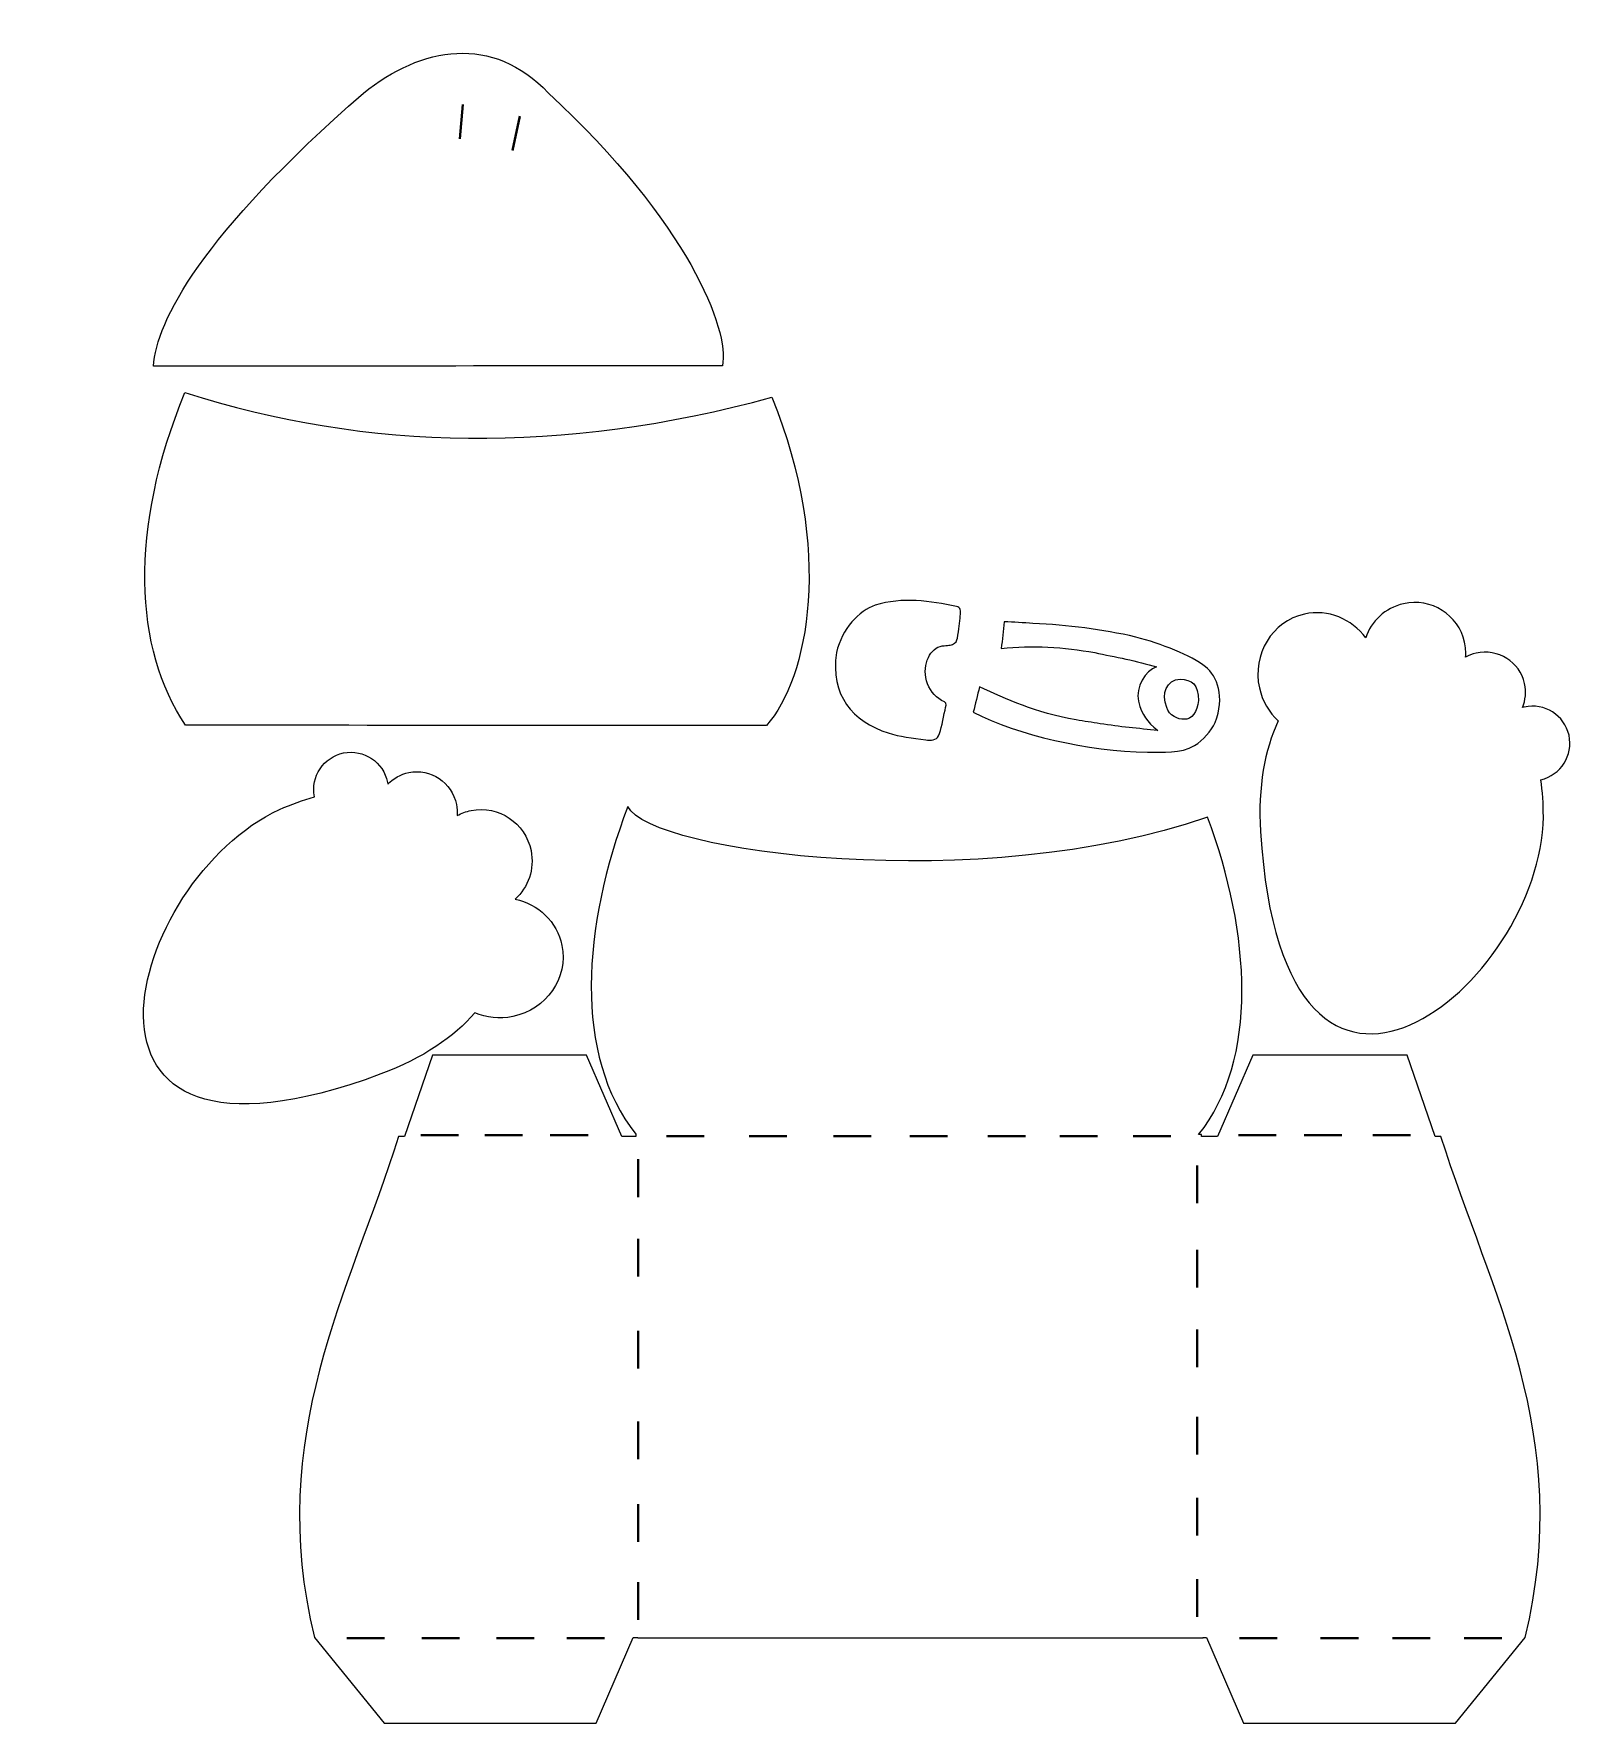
# Model space of a CAD drawing. Header units: millimetres. Extents: x -109 to 48, y -125 to 47.
import ezdxf

# ---------------------------------------------------------------- set-up
doc = ezdxf.new("R2010")
doc.units = ezdxf.units.MM
doc.header["$MEASUREMENT"] = 0
doc.layers.add('Layer 1', color=7, linetype='Continuous')

msp = doc.modelspace()

# ---------------------------------------------------------------- linework, layer by layer
at = {"layer": 'Layer 1', "color": 140}
for points in [[(-75.4363, 40.7761), (-92.0387, 26.2679), (-96.4052, 17.6572), (-96.7841, 13.0031), (-96.7841, 13.0031), (-77.5048, 13.0206), (-58.2253, 13.0381), (-38.9458, 13.0555), (-38.9458, 13.0555), (-38.2329, 16.742), (-42.3489, 27.5317), (-56.6457, 40.7832), (-56.6457, 40.7832), (-62.2967, 46.8013), (-69.5197, 45.5102), (-75.4363, 40.7761)], [(-93.5771, 10.3376), (-99.3084, -3.6352), (-98.7209, -15.6877), (-93.5175, -23.4857), (-93.5175, -23.4857), (-73.8359, -23.4969), (-54.1544, -23.5081), (-34.4728, -23.5194), (-34.4728, -23.5194), (-30.2262, -18.7407), (-27.5888, -5.6993), (-33.9156, 9.8507), (-33.9156, 9.8507), (-55.1689, 4.0527), (-75.0321, 4.3936), (-93.5771, 10.3376)]]:
    msp.add_open_spline(points, degree=3, knots=[0, 0, 0, 0, 0.25, 0.25, 0.25, 0.25, 0.5, 0.5, 0.5, 0.5, 0.75, 0.75, 0.75, 0.75, 1, 1, 1, 1], dxfattribs=at)
at = {"layer": 'Layer 1', "color": 14, "lineweight": 40}
for points in [[(-65.3201, 39.5964), (-65.3201, 39.5964), (-65.6215, 36.1093), (-65.6215, 36.1093)], [(-59.5514, 38.434), (-59.5514, 38.434), (-60.2833, 34.947), (-60.2833, 34.947)], [(-65.7729, -65.1569), (-65.7729, -65.1569), (-69.6056, -65.1569), (-69.6056, -65.1569)], [(-59.2673, -65.1569), (-59.2673, -65.1569), (-63.1, -65.1569), (-63.1, -65.1569)], [(-52.6063, -65.1569), (-52.6063, -65.1569), (-56.4388, -65.1569), (-56.4388, -65.1569)], [(-40.8074, -65.2503), (-40.8074, -65.2503), (-44.64, -65.2503), (-44.64, -65.2503)], [(-32.4, -65.2503), (-32.4, -65.2503), (-36.2326, -65.2503), (-36.2326, -65.2503)], [(-23.8341, -65.2503), (-23.8341, -65.2503), (-27.6667, -65.2503), (-27.6667, -65.2503)], [(-16.0611, -65.2503), (-16.0611, -65.2503), (-19.8937, -65.2503), (-19.8937, -65.2503)], [(-8.1296, -65.2503), (-8.1296, -65.2503), (-11.9623, -65.2503), (-11.9623, -65.2503)], [(-0.8327, -65.2503), (-0.8327, -65.2503), (-4.6653, -65.2503), (-4.6653, -65.2503)], [(6.6227, -65.2503), (6.6227, -65.2503), (2.7901, -65.2503), (2.7901, -65.2503)], [(17.3492, -65.1569), (17.3492, -65.1569), (13.5167, -65.1569), (13.5167, -65.1569)], [(24.0116, -65.1569), (24.0116, -65.1569), (20.1792, -65.1569), (20.1792, -65.1569)], [(30.9912, -65.1569), (30.9912, -65.1569), (27.1588, -65.1569), (27.1588, -65.1569)], [(-47.5008, -71.4427), (-47.5008, -71.4427), (-47.5008, -67.6102), (-47.5008, -67.6102)], [(9.3044, -72.0792), (9.3044, -72.0792), (9.3044, -68.2465), (9.3044, -68.2465)], [(-47.5008, -79.5328), (-47.5008, -79.5328), (-47.5008, -75.7002), (-47.5008, -75.7002)], [(9.3044, -80.6453), (9.3044, -80.6453), (9.3044, -76.8127), (9.3044, -76.8127)], [(-47.5008, -88.8918), (-47.5008, -88.8918), (-47.5008, -85.0595), (-47.5008, -85.0595)], [(9.3044, -88.7354), (9.3044, -88.7354), (9.3044, -84.9028), (9.3044, -84.9028)], [(-47.5008, -98.0924), (-47.5008, -98.0924), (-47.5008, -94.2598), (-47.5008, -94.2598)], [(9.3044, -97.6186), (9.3044, -97.6186), (9.3044, -93.786), (9.3044, -93.786)], [(-47.5008, -106.4999), (-47.5008, -106.4999), (-47.5008, -102.6672), (-47.5008, -102.6672)], [(9.3044, -105.8671), (9.3044, -105.8671), (9.3044, -102.0348), (9.3044, -102.0348)], [(-47.5008, -114.4313), (-47.5008, -114.4313), (-47.5008, -110.5986), (-47.5008, -110.5986)], [(9.3044, -114.1159), (9.3044, -114.1159), (9.3044, -110.2836), (9.3044, -110.2836)], [(-73.2967, -116.2743), (-73.2967, -116.2743), (-77.1294, -116.2743), (-77.1294, -116.2743)], [(-65.6824, -116.2743), (-65.6824, -116.2743), (-69.515, -116.2743), (-69.515, -116.2743)], [(-58.0681, -116.2743), (-58.0681, -116.2743), (-61.9007, -116.2743), (-61.9007, -116.2743)], [(-50.9306, -116.2743), (-50.9306, -116.2743), (-54.7644, -116.2743), (-54.7644, -116.2743)], [(17.4384, -116.2743), (17.4384, -116.2743), (13.6058, -116.2743), (13.6058, -116.2743)], [(25.6872, -116.2743), (25.6872, -116.2743), (21.8545, -116.2743), (21.8545, -116.2743)], [(32.9842, -116.2743), (32.9842, -116.2743), (29.1515, -116.2743), (29.1515, -116.2743)], [(40.2811, -116.2743), (40.2811, -116.2743), (36.4485, -116.2743), (36.4485, -116.2743)]]:
    msp.add_open_spline(points, degree=3, dxfattribs=at)
at = {"layer": 'Layer 1', "color": 11}
msp.add_open_spline([(-15.5539, -15.2775), (-15.8689, -15.4103), (-16.2013, -15.3302), (-16.8339, -15.4706), (-16.8339, -15.4706), (-17.9473, -15.8327), (-18.7358, -17.5438), (-18.1164, -19.2889), (-18.1164, -19.2889), (-17.7384, -20.1135), (-17.2121, -20.7339), (-16.3728, -21.1119), (-16.3728, -21.1119), (-16.1069, -21.2059), (-16.2464, -21.6304), (-16.3205, -21.9439), (-16.3205, -21.9439), (-16.542, -22.88), (-16.6854, -23.9425), (-16.9774, -24.5754), (-16.9774, -24.5754), (-17.1821, -25.0224), (-17.8046, -25.0477), (-18.2777, -24.9725), (-18.2777, -24.9725), (-19.6033, -24.8161), (-20.9589, -24.6331), (-22.0921, -24.2746), (-22.0921, -24.2746), (-25.7477, -23.111), (-27.9892, -20.4214), (-27.3571, -16.1084), (-27.3571, -16.1084), (-26.8015, -13.6547), (-25.0792, -11.8534), (-23.4244, -11.2946), (-23.4244, -11.2946), (-20.6475, -10.4013), (-17.8332, -10.852), (-15.1508, -11.4236), (-15.1508, -11.4236), (-14.7469, -11.4905), (-14.6906, -11.8035), (-14.7773, -12.3861), (-14.7773, -12.3861), (-14.8384, -12.9787), (-14.8968, -13.7772), (-15.0692, -14.6313), (-15.0692, -14.6313), (-15.1172, -14.8695), (-15.2257, -15.139), (-15.5539, -15.2775)], degree=3, knots=[0, 0, 0, 0, 0.07692308, 0.07692308, 0.07692308, 0.07692308, 0.15384615, 0.15384615, 0.15384615, 0.15384615, 0.23076923, 0.23076923, 0.23076923, 0.23076923, 0.30769231, 0.30769231, 0.30769231, 0.30769231, 0.38461538, 0.38461538, 0.38461538, 0.38461538, 0.46153846, 0.46153846, 0.46153846, 0.46153846, 0.53846154, 0.53846154, 0.53846154, 0.53846154, 0.61538462, 0.61538462, 0.61538462, 0.61538462, 0.69230769, 0.69230769, 0.69230769, 0.69230769, 0.76923077, 0.76923077, 0.76923077, 0.76923077, 0.84615385, 0.84615385, 0.84615385, 0.84615385, 0.92307692, 0.92307692, 0.92307692, 0.92307692, 1, 1, 1, 1], dxfattribs=at)
at = {"layer": 'Layer 1', "color": 21}
for points, knots in [([(42.5515, -21.6401), (44.607, -21.1833), (46.642, -22.4683), (47.0956, -24.5099), (47.0956, -24.5099), (47.5465, -26.5374), (46.2676, -28.5494), (44.2363, -29.0243), (44.2363, -29.0243), (44.4061, -30.211), (44.4965, -31.4667), (44.4863, -32.7993), (44.4863, -32.7993), (44.3579, -49.6134), (18.081, -71.883), (15.742, -34.2995), (15.742, -34.2995), (15.4578, -29.7329), (16.1718, -25.988), (17.5387, -23.046), (17.5387, -23.046), (16.6146, -22.1879), (15.9268, -21.0376), (15.6286, -19.6962), (15.6286, -19.6962), (14.8699, -16.2817), (16.9204, -12.92), (20.2074, -12.1897), (20.2074, -12.1897), (22.6179, -11.6542), (25.0252, -12.6824), (26.4366, -14.6152), (26.4366, -14.6152), (26.9854, -12.9235), (28.4013, -11.5531), (30.2783, -11.1362), (30.2783, -11.1362), (33.0867, -10.512), (35.8642, -12.2573), (36.4811, -15.0337), (36.4811, -15.0337), (36.5948, -15.5452), (36.6271, -16.0562), (36.5868, -16.5532), (36.5868, -16.5532), (36.914, -16.3791), (37.2699, -16.2454), (37.6499, -16.161), (37.6499, -16.161), (39.8837, -15.6645), (42.0922, -17.0473), (42.5814, -19.2494), (42.5814, -19.2494), (42.7695, -20.0958), (42.6762, -20.9398), (42.3633, -21.6868), (42.3633, -21.6868), (42.4253, -21.6698), (42.488, -21.6543), (42.5515, -21.6401)], [0, 0, 0, 0, 0.06666667, 0.06666667, 0.06666667, 0.06666667, 0.13333333, 0.13333333, 0.13333333, 0.13333333, 0.2, 0.2, 0.2, 0.2, 0.26666667, 0.26666667, 0.26666667, 0.26666667, 0.33333333, 0.33333333, 0.33333333, 0.33333333, 0.4, 0.4, 0.4, 0.4, 0.46666667, 0.46666667, 0.46666667, 0.46666667, 0.53333333, 0.53333333, 0.53333333, 0.53333333, 0.6, 0.6, 0.6, 0.6, 0.66666667, 0.66666667, 0.66666667, 0.66666667, 0.73333333, 0.73333333, 0.73333333, 0.73333333, 0.8, 0.8, 0.8, 0.8, 0.86666667, 0.86666667, 0.86666667, 0.86666667, 0.93333333, 0.93333333, 0.93333333, 0.93333333, 1, 1, 1, 1]), ([(-72.9847, -29.2927), (-73.4031, -27.229), (-75.4045, -25.8923), (-77.4542, -26.308), (-77.4542, -26.308), (-79.4898, -26.7205), (-80.808, -28.7069), (-80.4159, -30.7558), (-80.4159, -30.7558), (-81.5692, -31.0832), (-82.7532, -31.5112), (-83.9665, -32.0624), (-83.9665, -32.0624), (-99.2757, -39.0162), (-108.9372, -72.0778), (-73.6496, -58.9333), (-73.6496, -58.9333), (-69.362, -57.3361), (-66.2309, -55.1612), (-64.0989, -52.7162), (-64.0989, -52.7162), (-62.9392, -53.2116), (-61.6087, -53.3722), (-60.2619, -53.0992), (-60.2619, -53.0992), (-56.8339, -52.404), (-54.5964, -49.1639), (-55.2656, -45.8638), (-55.2656, -45.8638), (-55.7565, -43.4439), (-57.6746, -41.6626), (-60.0144, -41.159), (-60.0144, -41.159), (-58.692, -39.9698), (-58.0156, -38.1191), (-58.3979, -36.2346), (-58.3979, -36.2346), (-58.9695, -33.4151), (-61.6934, -31.5871), (-64.4808, -32.1525), (-64.4808, -32.1525), (-64.9944, -32.2566), (-65.4742, -32.4348), (-65.9119, -32.6737), (-65.9119, -32.6737), (-65.886, -32.3041), (-65.9086, -31.9245), (-65.9859, -31.543), (-65.9859, -31.543), (-66.4406, -29.3003), (-68.6019, -27.8449), (-70.8127, -28.2933), (-70.8127, -28.2933), (-71.6624, -28.4656), (-72.3956, -28.8941), (-72.9509, -29.4836), (-72.9509, -29.4836), (-72.9604, -29.42), (-72.9717, -29.3564), (-72.9847, -29.2927)], [0, 0, 0, 0, 0.06666667, 0.06666667, 0.06666667, 0.06666667, 0.13333333, 0.13333333, 0.13333333, 0.13333333, 0.2, 0.2, 0.2, 0.2, 0.26666667, 0.26666667, 0.26666667, 0.26666667, 0.33333333, 0.33333333, 0.33333333, 0.33333333, 0.4, 0.4, 0.4, 0.4, 0.46666667, 0.46666667, 0.46666667, 0.46666667, 0.53333333, 0.53333333, 0.53333333, 0.53333333, 0.6, 0.6, 0.6, 0.6, 0.66666667, 0.66666667, 0.66666667, 0.66666667, 0.73333333, 0.73333333, 0.73333333, 0.73333333, 0.8, 0.8, 0.8, 0.8, 0.86666667, 0.86666667, 0.86666667, 0.86666667, 0.93333333, 0.93333333, 0.93333333, 0.93333333, 1, 1, 1, 1]), ([(10.3541, -32.816), (14.7785, -44.6336), (15.5535, -57.5319), (9.4463, -65.091), (9.4463, -65.091), (9.4463, -65.091), (9.4463, -65.0974), (9.4463, -65.0974), (9.4463, -65.0974), (9.4463, -65.0974), (9.7509, -65.0979), (9.7509, -65.0979), (9.7509, -65.0979), (9.7509, -65.0979), (9.7509, -65.3045), (9.7509, -65.3045), (9.7509, -65.3045), (9.7509, -65.3045), (11.384, -65.3045), (11.384, -65.3045), (11.384, -65.3045), (11.384, -65.3045), (14.9752, -57.0404), (14.9752, -57.0404), (14.9752, -57.0404), (14.9752, -57.0404), (30.6541, -57.0404), (30.6541, -57.0404), (30.6541, -57.0404), (30.6541, -57.0404), (33.4856, -65.3045), (33.4856, -65.3045), (33.4856, -65.3045), (33.4856, -65.3045), (34.0821, -65.3045), (34.0821, -65.3045), (34.0821, -65.3045), (39.1302, -81.2788), (47.6239, -95.6869), (42.6481, -116.2176), (42.6481, -116.2176), (42.6481, -116.2176), (35.5715, -124.9327), (35.5715, -124.9327), (35.5715, -124.9327), (35.5715, -124.9327), (14.0233, -124.9327), (14.0233, -124.9327), (14.0233, -124.9327), (14.0233, -124.9327), (10.236, -116.2176), (10.236, -116.2176), (10.236, -116.2176), (10.236, -116.2176), (9.8864, -116.2176), (9.8864, -116.2176), (9.8864, -116.2176), (9.8864, -116.2176), (9.9022, -116.2378), (9.9022, -116.2378), (9.9022, -116.2378), (9.9022, -116.2378), (-47.5476, -116.2378), (-47.5476, -116.2378), (-47.5476, -116.2378), (-47.5476, -116.2378), (-47.5322, -116.2176), (-47.5322, -116.2176), (-47.5322, -116.2176), (-47.5322, -116.2176), (-48.0083, -116.2176), (-48.0083, -116.2176), (-48.0083, -116.2176), (-48.0083, -116.2176), (-51.7955, -124.9327), (-51.7955, -124.9327), (-51.7955, -124.9327), (-51.7955, -124.9327), (-73.3437, -124.9327), (-73.3437, -124.9327), (-73.3437, -124.9327), (-73.3437, -124.9327), (-80.4203, -116.2176), (-80.4203, -116.2176), (-80.4203, -116.2176), (-85.3962, -95.6869), (-76.9024, -81.2789), (-71.8544, -65.3045), (-71.8544, -65.3045), (-71.8544, -65.3045), (-71.2578, -65.3045), (-71.2578, -65.3045), (-71.2578, -65.3045), (-71.2578, -65.3045), (-68.4263, -57.0404), (-68.4263, -57.0404), (-68.4263, -57.0404), (-68.4263, -57.0404), (-52.7474, -57.0404), (-52.7474, -57.0404), (-52.7474, -57.0404), (-52.7474, -57.0404), (-49.1562, -65.3045), (-49.1562, -65.3045), (-49.1562, -65.3045), (-49.1562, -65.3045), (-47.7396, -65.3045), (-47.7396, -65.3045), (-47.7396, -65.3045), (-47.7396, -65.3045), (-47.7396, -65.0424), (-47.7396, -65.0424), (-47.7396, -65.0424), (-54.1188, -57.0942), (-53.1821, -43.8794), (-48.5668, -31.7589), (-48.5668, -31.7589), (-46.2823, -36.4844), (-12.4635, -40.8522), (10.3541, -32.816)], [0, 0, 0, 0, 0.03333333, 0.03333333, 0.03333333, 0.03333333, 0.06666667, 0.06666667, 0.06666667, 0.06666667, 0.1, 0.1, 0.1, 0.1, 0.13333333, 0.13333333, 0.13333333, 0.13333333, 0.16666667, 0.16666667, 0.16666667, 0.16666667, 0.2, 0.2, 0.2, 0.2, 0.23333333, 0.23333333, 0.23333333, 0.23333333, 0.26666667, 0.26666667, 0.26666667, 0.26666667, 0.3, 0.3, 0.3, 0.3, 0.33333333, 0.33333333, 0.33333333, 0.33333333, 0.36666667, 0.36666667, 0.36666667, 0.36666667, 0.4, 0.4, 0.4, 0.4, 0.43333333, 0.43333333, 0.43333333, 0.43333333, 0.46666667, 0.46666667, 0.46666667, 0.46666667, 0.5, 0.5, 0.5, 0.5, 0.53333333, 0.53333333, 0.53333333, 0.53333333, 0.56666667, 0.56666667, 0.56666667, 0.56666667, 0.6, 0.6, 0.6, 0.6, 0.63333333, 0.63333333, 0.63333333, 0.63333333, 0.66666667, 0.66666667, 0.66666667, 0.66666667, 0.7, 0.7, 0.7, 0.7, 0.73333333, 0.73333333, 0.73333333, 0.73333333, 0.76666667, 0.76666667, 0.76666667, 0.76666667, 0.8, 0.8, 0.8, 0.8, 0.83333333, 0.83333333, 0.83333333, 0.83333333, 0.86666667, 0.86666667, 0.86666667, 0.86666667, 0.9, 0.9, 0.9, 0.9, 0.93333333, 0.93333333, 0.93333333, 0.93333333, 0.96666667, 0.96666667, 0.96666667, 0.96666667, 1, 1, 1, 1])]:
    msp.add_open_spline(points, degree=3, knots=knots, dxfattribs=at)
at = {"layer": 'Layer 1', "color": 253}
msp.add_open_spline([(-10.3157, -12.9595), (-9.34, -13.0169), (-8.3644, -13.0742), (-7.3887, -13.1316), (-7.3887, -13.1316), (-3.7957, -13.3244), (-0.4181, -13.7011), (3.0737, -14.5313), (3.0737, -14.5313), (5.6154, -15.1858), (8.7203, -16.4046), (10.1537, -17.5439), (10.1537, -17.5439), (11.3275, -18.4707), (12.166, -20.6416), (11.1228, -23.2053), (11.1228, -23.2053), (10.6991, -24.0652), (9.9462, -24.9931), (9.0185, -25.561), (9.0185, -25.561), (7.6743, -26.3836), (5.7713, -26.2237), (4.2598, -26.2077), (4.2598, -26.2077), (-1.856, -26.1429), (-8.8299, -24.4831), (-13.4587, -22.1721), (-13.4587, -22.1721), (-13.2435, -21.3111), (-13.0282, -20.4501), (-12.813, -19.5891), (-12.813, -19.5891), (-10.0791, -20.8397), (-7.1837, -22.2087), (-2.9976, -22.947), (-2.9976, -22.947), (-2.1796, -23.0761), (-1.3617, -23.2053), (-0.5437, -23.3344), (-0.5437, -23.3344), (1.4092, -23.6407), (3.3455, -23.8164), (5.3111, -24.0232), (5.3111, -24.0232), (4.1296, -23.0644), (3.7619, -22.5377), (3.3308, -21.0528), (3.3308, -21.0528), (3.0514, -19.6234), (4.0016, -17.8995), (5.1819, -17.5657), (5.1819, -17.5657), (3.1723, -16.9157), (0.9732, -16.5548), (-1.1033, -16.1017), (-1.1033, -16.1017), (-4.2612, -15.5498), (-7.4652, -15.2991), (-10.6046, -15.6964), (-10.6046, -15.6964), (-10.5083, -14.7841), (-10.412, -13.8718), (-10.3157, -12.9595)], degree=3, knots=[0, 0, 0, 0, 0.0625, 0.0625, 0.0625, 0.0625, 0.125, 0.125, 0.125, 0.125, 0.1875, 0.1875, 0.1875, 0.1875, 0.25, 0.25, 0.25, 0.25, 0.3125, 0.3125, 0.3125, 0.3125, 0.375, 0.375, 0.375, 0.375, 0.4375, 0.4375, 0.4375, 0.4375, 0.5, 0.5, 0.5, 0.5, 0.5625, 0.5625, 0.5625, 0.5625, 0.625, 0.625, 0.625, 0.625, 0.6875, 0.6875, 0.6875, 0.6875, 0.75, 0.75, 0.75, 0.75, 0.8125, 0.8125, 0.8125, 0.8125, 0.875, 0.875, 0.875, 0.875, 0.9375, 0.9375, 0.9375, 0.9375, 1, 1, 1, 1], dxfattribs=at)
at = {"layer": 'Layer 1', "color": 7, "lineweight": 5}
msp.add_open_spline([(7.5723, -18.7925), (6.2074, -18.8712), (5.6101, -20.2706), (6.2146, -21.6769), (6.2146, -21.6769), (6.3928, -22.4825), (7.4522, -22.9092), (7.9377, -22.8826), (7.9377, -22.8826), (8.8235, -22.9634), (9.3116, -22.0524), (9.4231, -20.9879), (9.4231, -20.9879), (9.4611, -19.3527), (8.7659, -18.8372), (7.5723, -18.7925)], degree=3, knots=[0, 0, 0, 0, 0.25, 0.25, 0.25, 0.25, 0.5, 0.5, 0.5, 0.5, 0.75, 0.75, 0.75, 0.75, 1, 1, 1, 1], dxfattribs=at)

doc.saveas('drawing.dxf')
